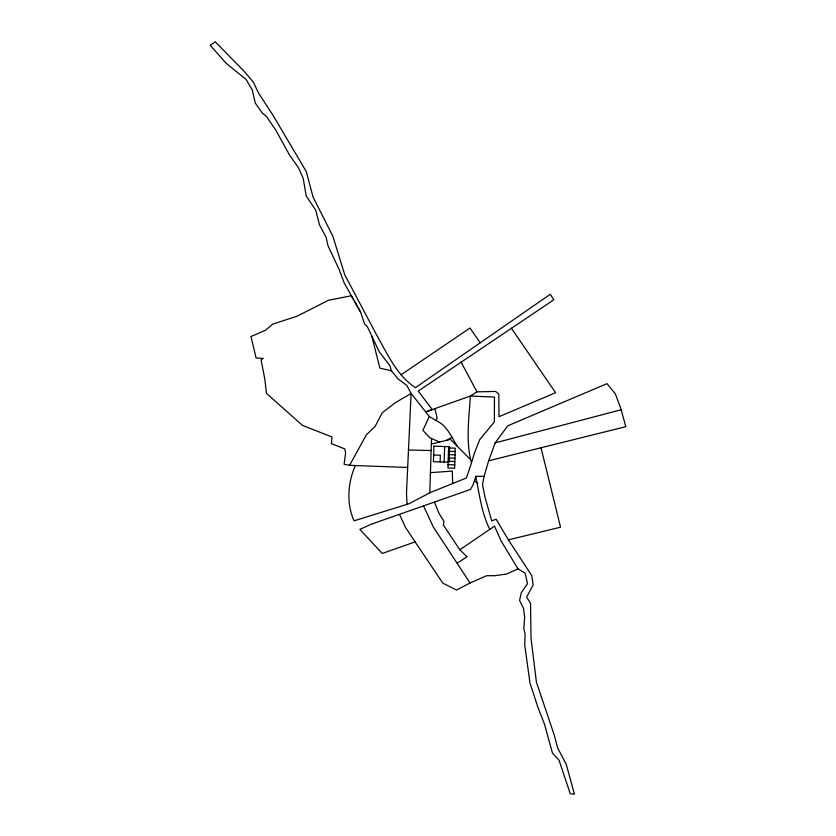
<?xml version="1.0" encoding="UTF-8"?>
<svg xmlns="http://www.w3.org/2000/svg" width="836" height="836" viewBox="0 0 836 836"><rect width="100%" height="100%" fill="white"/><g stroke="black" fill="none" stroke-linecap="round" stroke-linejoin="round"><path stroke-width="1.25" d="M488.652 460.793L625.798 426.684L620.772 408.313L615.348 393.923L607.03 383.661L507.786 425.775L495.142 442.892L488.652 460.793L484.065 476.342L475.642 476.342C479.571 494.055 481.337 512.75 489.812 529.355L459.852 549.764L443.352 525.029L444.01 521.424L438.764 512.907L434.438 501.997M355.436 465.547C347.661 482.466 346.344 503.784 354.067 520.828L409.128 503.7L429.808 492.77L431.522 438.576L429.746 437.667L422.911 430.341L429.286 416.443L411.103 393.442L406.881 385.459L398.103 378.948L391.384 370.766L389.942 365.781L379.147 351.59L367.412 326.719L364.611 324.096L360.63 312.183L351.402 295.777L328.527 300.249L297.01 316.238L272.651 324.149L265.493 330.272L250.946 336.563L256.129 358.027L263.204 358.435L261.104 359.888L264.813 379.095L266.485 393.369L302.454 425.409L332.017 436.967L331.422 443.613L344.944 449.016L345.581 453.154L344.098 464.304L349.584 465.328L407.634 467.481M440.123 461.911L440.342 455.233L433.665 455.024M444.135 462.047L444.637 446.529M429.808 492.77L466.404 477.973L471.462 462.872C465.537 441.398 469.09 418.313 470.344 396.034L476.948 391.865L495.602 391.426L498.82 394.09L498.987 416.694L555.585 392.721L511.36 328.172M484.065 476.342L482.529 484.734L485.026 497.326L491.746 520.838L496.156 519.198L508.392 539.868L531.8 575.638L533.138 584.928L526.659 597.082L530.536 603.362L531.017 638.14L536.409 682.145L554.216 734.969L557.716 748.126L566.233 764.323L574.468 794.2L570.246 793.73L559.065 760.258L552.481 753.131L544.476 724.185L538.018 707.59L529.961 682.981L524.747 645.141L525.081 633.678L523.785 628.662L524.684 617.438L523.503 608.42L519.574 600.342L521.35 592.567L527.495 583.674L525.144 573.183L517.975 568.825L501.067 540.892L494.504 526.105L489.812 529.355M471.462 462.872L474.566 452.6L479.822 439.485L494.369 421.971L494.452 397.069L470.344 396.034L426.036 411.803L432.285 409.567L418.219 391.091L553.819 299.769L550.276 294.282L415.471 387.643C396.368 375.207 386.984 352.98 376.022 333.846L344.766 274.825L332.843 236.17L312.998 196.92L306.352 171.704L273.299 115.786L258.606 93.13L253.277 81.98L244.645 71.844L215.28 41.8L210.202 45.269L226.054 63.191L246.139 79.514L252.2 89.849L255.346 103.173L262.462 113.194L266.694 116.789L275.671 129.946L289.664 155.277L298.337 167.534L303.207 178.371L306.216 195.99L315.778 210.244L319.519 224.926L326.124 237.34L327.921 245.554L339.458 270.164L344.098 282.787L360.63 312.183M475.778 476.813L472.946 485.11L470.469 489.457L371.059 524.287L359.867 529.407L382.23 553.453L415.116 541.895L442.808 583.12L456.519 590.028L470.031 582.995L486.656 575.711L494.818 575.69L506.888 573.956L517.975 568.825M457.198 446.163C451.377 436.726 446.852 425.221 435.964 420.539L437.197 418.219L434.887 408.647M349.584 465.328L366.356 434.835L375.092 426.454L382.261 412.744L395.303 402.722L411.103 393.442L406.474 493.48L407.059 504.359M401.04 374.81L469.978 328.025L480.209 342.802M457.302 563.056L467.021 556.849L459.852 549.764M446.602 440.311L451.942 437.343M495.142 442.892L621.158 409.745M431.345 444.073L450.458 439.36L469.916 458.995M508.392 539.868L560.548 527.202L541.017 447.762M430.425 472.653L452.276 471.107L452.673 483.532M408.428 449.977L431.136 450.52M448.493 451.304L455.16 451.524M448.378 454.638L455.056 454.857M448.274 457.982L454.951 458.201M448.169 461.315L454.836 461.535M448.054 464.659L454.732 464.868M391.384 370.766L379.889 368.164L371.79 335.988M431.522 438.576L439.569 442.045M429.286 416.443L435.964 420.539M474.44 480.721L477.722 483.323M415.116 541.895L405.408 527.265L399.618 514.6M470.031 582.995L433.351 527.056L423.476 505.811M460.981 361.863L476.948 391.865M433.947 446.184L433.445 461.702L449.057 462.203L449.559 446.685L433.947 446.184M448.598 447.971L447.95 467.993L454.627 468.212L455.275 448.18L448.598 447.971"/></g></svg>
